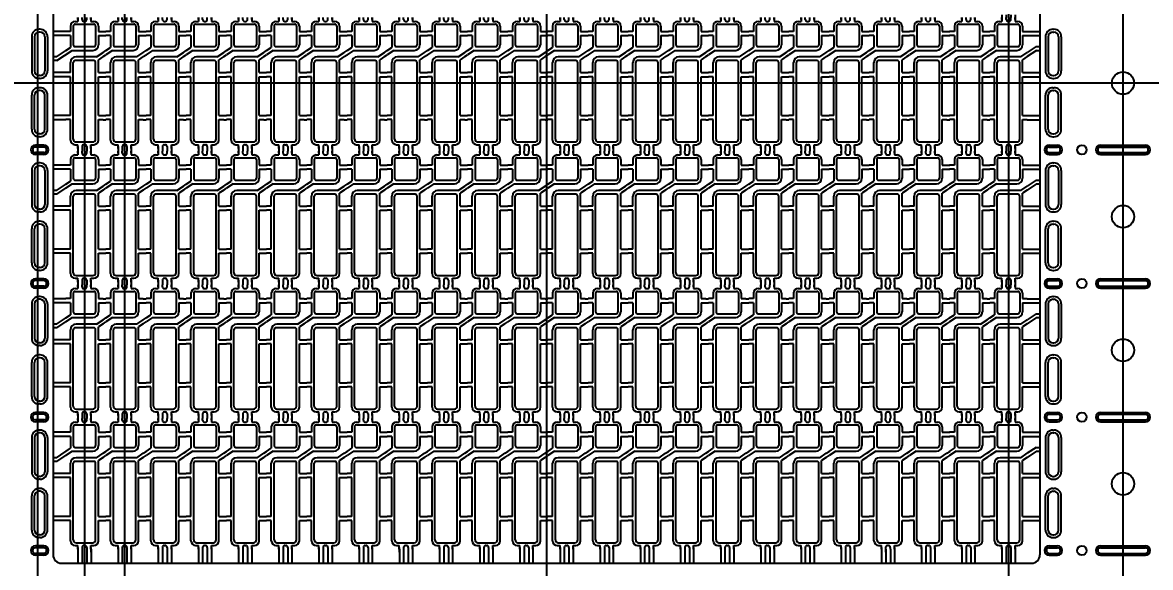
# Model space of a CAD drawing. Header units: millimetres. Extents: x -949 to -637, y 1078 to 1304.
# Drawn here: x -900.5 to -840.2, y 1211.2 to 1240.4 of the extents above; entities that cross this region are included whole.
import ezdxf

# ---------------------------------------------------------------- set-up
doc = ezdxf.new("R2010")
doc.units = ezdxf.units.MM
doc.header["$PDMODE"] = 3
doc.header["$PDSIZE"] = -1
doc.linetypes.add('CENTER', pattern=[10.16, 6.35, -1.27, 1.27, -1.27])
doc.linetypes.add('HIDDEN', pattern=[1.905, 1.27, -0.635])
doc.layers.get('DEFPOINTS').update_dxf_attribs({"color": 10})
for name, color, linetype in [('1', 3, 'Continuous'), ('3', 3, 'Continuous'), ('b etching', 1, 'Continuous'), ('CEN', 8, 'CENTER'), ('DIM', 7, 'Continuous'), ('HID', 1, 'HIDDEN')]:
    doc.layers.add(name, color=color, linetype=linetype)
doc.styles.add('SIMPLEX', font='simplex')
doc.styles.get("Standard").update_dxf_attribs({"font": 'txt.shx', "bigfont": 'chineset.shx'})
doc.dimstyles.new('ISO-25', dxfattribs={"dimtxt": 2.5, "dimasz": 2.5, "dimexe": 1.25, "dimexo": 0.625, "dimtad": 1, "dimtxsty": 'Standard', "dimcen": 2.5, "dimadec": 0, "dimazin": 0, "dimtfac": 1, "dimtmove": 0, "dimatfit": 3, "dimfxl": 1, "dimarcsym": 0})

# ---------------------------------------------------------------- blocks, each defined once
blk = doc.blocks.new('_OPEN30')
at = {"color": 0, "linetype": 'ByBlock'}
for p, q in [((-1, 0.268), (0, 0)), ((0, 0), (-1, -0.268)), ((0, 0), (-1, 0))]:
    blk.add_line(p, q, dxfattribs=at)
blk = doc.blocks.new('*D11')
at = {"layer": 'DEFPOINTS', "color": 0, "transparency": 16777216}
for p in [(-899.724, 1292.825), (-841.649, 1270.144), (-899.724, 1208.444)]:
    blk.add_point(p, dxfattribs=at)
at = {"layer": 'DIM', "color": 0, "lineweight": -2, "transparency": 16777216}
for p, q in [((-899.724, 1209.444), (-899.724, 1293.825)), ((-841.649, 1271.144), (-841.649, 1293.825)), ((-897.724, 1292.825), (-879.615, 1292.825)), ((-843.649, 1292.825), (-861.758, 1292.825))]:
    blk.add_line(p, q, dxfattribs=at)
at = {"layer": 'DIM', "color": 0, "lineweight": -2, "transparency": 16777216, "xscale": 2, "yscale": 2, "zscale": 2, "rotation": 180}
blk.add_blockref('_OPEN30', (-899.724, 1292.825), dxfattribs=at)
at = {"layer": 'DIM', "color": 0, "lineweight": -2, "transparency": 16777216, "xscale": 2, "yscale": 2, "zscale": 2}
blk.add_blockref('_OPEN30', (-841.649, 1292.825), dxfattribs=at)
at = {"layer": 'DIM', "color": 0, "transparency": 16777216, "insert": (-870.686, 1292.825), "char_height": 3, "attachment_point": 5, "style": 'SIMPLEX'}
blk.add_mtext('58,075', dxfattribs=at)
blk = doc.blocks.new('e2')
at = {"layer": 'b etching', "linetype": 'ByBlock'}
for p, q in [((-947.308, 906.131), (-947.308, 905.131)), ((-947.208, 906.231), (-946.208, 906.231)), ((-946.108, 906.131), (-946.108, 905.131)), ((-947.208, 905.031), (-946.208, 905.031)), ((-947.308, 900.081), (-947.308, 904.181)), ((-946.208, 904.281), (-947.208, 904.281)), ((-946.108, 900.081), (-946.108, 904.181)), ((-947.158, 899.931), (-946.258, 899.931))]:
    blk.add_line(p, q, dxfattribs=at)
for centre, radius, start, end in [((-947.208, 906.131), 0.1, 90, 180), ((-946.208, 906.131), 0.1, 360, 90), ((-947.208, 905.131), 0.1, 180, 270), ((-946.208, 905.131), 0.1, 270, 360), ((-947.208, 904.181), 0.1, 90, 180), ((-946.208, 904.181), 0.1, 0, 90), ((-947.158, 900.081), 0.15, 180, 270), ((-946.258, 900.081), 0.15, 270, 0)]:
    blk.add_arc(centre, radius, start, end, dxfattribs=at)
blk = doc.blocks.new('e1')
at = {"layer": '1'}
for p, q in [((-947.058, 906.581), (-947.058, 906.481)), ((-947.058, 906.481), (-947.058, 906.581)), ((-947.058, 906.581), (-947.058, 906.381)), ((-946.358, 906.581), (-946.358, 906.481)), ((-946.358, 906.481), (-946.358, 906.581)), ((-946.358, 906.581), (-946.358, 906.381)), ((-947.458, 906.131), (-947.458, 905.841)), ((-946.358, 906.381), (-946.208, 906.381)), ((-945.958, 906.131), (-945.958, 905.841)), ((-947.458, 905.841), (-947.708, 905.841)), ((-947.458, 905.621), (-947.708, 905.621)), ((-947.458, 905.621), (-947.458, 904.981)), ((-945.958, 905.841), (-945.708, 905.841)), ((-945.958, 905.621), (-945.958, 905.131)), ((-945.958, 905.621), (-945.708, 905.621)), ((-947.358, 904.831), (-946.258, 904.831)), ((-947.458, 903.641), (-947.458, 904.181)), ((-946.058, 904.481), (-947.158, 904.481)), ((-945.958, 903.641), (-945.958, 904.331)), ((-947.458, 903.641), (-947.708, 903.641)), ((-945.958, 903.641), (-945.708, 903.641)), ((-947.458, 903.421), (-947.708, 903.421)), ((-947.458, 901.341), (-947.458, 903.421)), ((-945.958, 901.341), (-945.958, 903.421)), ((-945.958, 903.421), (-945.708, 903.421)), ((-947.458, 901.341), (-947.708, 901.341)), ((-947.458, 901.121), (-947.708, 901.121)), ((-947.458, 900.031), (-947.458, 901.121)), ((-945.958, 901.341), (-945.708, 901.341)), ((-945.958, 900.031), (-945.958, 901.121)), ((-945.958, 901.121), (-945.708, 901.121)), ((-947.058, 899.581), (-947.058, 899.781)), ((-947.058, 899.581), (-947.058, 899.681)), ((-947.058, 899.681), (-947.058, 899.581)), ((-946.358, 899.781), (-946.208, 899.781)), ((-946.358, 899.581), (-946.358, 899.781)), ((-946.358, 899.581), (-946.358, 899.681)), ((-946.358, 899.681), (-946.358, 899.581))]:
    blk.add_line(p, q, dxfattribs=at)
at = {"layer": '1', "linetype": 'ByBlock'}
for p, q in [((-946.833, 906.481), (-946.833, 906.581)), ((-946.583, 906.481), (-946.583, 906.581)), ((-947.208, 906.381), (-947.058, 906.381)), ((-946.733, 906.381), (-946.683, 906.381)), ((-947.708, 904.814), (-947.458, 904.981)), ((-947.358, 904.831), (-947.708, 904.597)), ((-946.058, 904.481), (-945.708, 904.714)), ((-945.708, 904.497), (-945.958, 904.331)), ((-947.208, 899.781), (-947.058, 899.781)), ((-946.833, 899.681), (-946.833, 899.581)), ((-946.733, 899.781), (-946.683, 899.781)), ((-946.583, 899.681), (-946.583, 899.581))]:
    blk.add_line(p, q, dxfattribs=at)
at = {"layer": '1'}
for centre, radius, start, end in [((-947.208, 906.131), 0.25, 90, 180), ((-946.208, 906.131), 0.25, 0, 90), ((-946.258, 905.131), 0.3, 270, 0), ((-947.158, 904.181), 0.3, 90, 180), ((-947.208, 900.031), 0.25, 180, 270), ((-946.208, 900.031), 0.25, 270, 0)]:
    blk.add_arc(centre, radius, start, end, dxfattribs=at)
at = {"layer": '1', "linetype": 'ByBlock'}
for centre, start, end in [((-946.733, 906.481), 180, 270), ((-946.683, 906.481), 270, 0), ((-946.733, 899.681), 90, 180), ((-946.683, 899.681), 0, 90)]:
    blk.add_arc(centre, 0.1, start, end, dxfattribs=at)
blk = doc.blocks.new('TOP')
at = {"layer": '1', "linetype": 'ByBlock'}
for p, q in [((-895.149, 911.326), (-894.999, 911.326)), ((-895.149, 911.106), (-894.999, 911.106)), ((-895.149, 910.2), (-894.999, 910.3)), ((-895.149, 909.983), (-894.999, 910.083)), ((-895.149, 909.126), (-894.999, 909.126)), ((-895.149, 908.906), (-894.999, 908.906)), ((-895.149, 906.826), (-894.999, 906.826)), ((-895.149, 906.606), (-894.999, 906.606)), ((-896.499, 905.066), (-896.499, 904.916)), ((-896.274, 905.066), (-896.274, 904.916)), ((-896.024, 905.066), (-896.024, 904.916)), ((-895.799, 905.066), (-895.799, 904.916))]:
    blk.add_line(p, q, dxfattribs=at)
blk = doc.blocks.new('1')
at = {"layer": '1', "linetype": 'ByBlock'}
for p, q in [((-898.224, 911.326), (-898.899, 911.326)), ((-898.224, 911.106), (-898.899, 911.106)), ((-898.899, 911.106), (-898.899, 909.966)), ((-898.724, 909.966), (-897.974, 910.466)), ((-898.699, 909.766), (-897.874, 910.316)), ((-898.724, 909.966), (-898.899, 909.966)), ((-898.699, 909.766), (-898.899, 909.766)), ((-898.899, 909.766), (-898.899, 909.126)), ((-898.224, 909.126), (-898.899, 909.126)), ((-898.224, 908.906), (-898.899, 908.906)), ((-898.899, 908.906), (-898.899, 906.826)), ((-898.224, 906.826), (-898.899, 906.826)), ((-898.224, 906.606), (-898.899, 906.606)), ((-898.899, 906.606), (-898.899, 904.176)), ((-898.224, 904.176), (-898.899, 904.176))]:
    blk.add_line(p, q, dxfattribs=at)
blk = doc.blocks.new('111')
at = {"layer": '1', "linetype": 'ByBlock'}
for p, q in [((-415.593, 929.351), (-415.593, 930.101)), ((-415.368, 929.351), (-415.368, 930.101)), ((-415.368, 930.101), (-415.118, 930.101)), ((-415.118, 929.351), (-415.118, 930.101)), ((-414.893, 930.101), (-413.443, 930.101)), ((-414.893, 929.351), (-414.893, 930.101))]:
    blk.add_line(p, q, dxfattribs=at)
blk = doc.blocks.new('222')
at = {"layer": '1', "linetype": 'ByBlock'}
for p, q in [((-364.793, 928.391), (-364.118, 928.391)), ((-364.118, 928.391), (-364.118, 927.801)), ((-364.318, 927.801), (-364.793, 927.485)), ((-364.318, 927.801), (-364.118, 927.801)), ((-364.293, 927.601), (-364.793, 927.268)), ((-364.293, 927.601), (-364.118, 927.601)), ((-364.118, 927.601), (-364.118, 926.411)), ((-364.793, 926.411), (-364.118, 926.411)), ((-364.793, 926.191), (-364.118, 926.191)), ((-364.118, 926.191), (-364.118, 924.111)), ((-364.793, 924.111), (-364.118, 924.111)), ((-364.793, 923.891), (-364.118, 923.891)), ((-364.118, 923.891), (-364.118, 921.461)), ((-366.143, 922.351), (-366.143, 922.201)), ((-365.918, 922.351), (-365.918, 922.201)), ((-365.668, 922.351), (-365.668, 922.201)), ((-365.443, 922.351), (-365.443, 922.201)), ((-364.793, 921.461), (-364.118, 921.461))]:
    blk.add_line(p, q, dxfattribs=at)

msp = doc.modelspace()

# ---------------------------------------------------------------- linework, layer by layer
at = {"layer": '1'}
for p, q in [((-899.5986804, 1239.86894821), (-899.6486804, 1239.86894821)), ((-845.3986804, 1239.86894821), (-845.3486804, 1239.86894821)), ((-899.8986804, 1239.61894821), (-899.8986804, 1237.79394821)), ((-899.3486804, 1239.61894821), (-899.3486804, 1237.79394821)), ((-845.6486804, 1239.61894821), (-845.6486804, 1237.79394821)), ((-845.0986804, 1239.61894821), (-845.0986804, 1237.79394821)), ((-899.5986804, 1237.54394821), (-899.6486804, 1237.54394821)), ((-845.3986804, 1237.54394821), (-845.3486804, 1237.54394821)), ((-899.5986804, 1236.74394821), (-899.6486804, 1236.74394821)), ((-845.3986804, 1236.74394821), (-845.3486804, 1236.74394821)), ((-899.8986804, 1234.66894821), (-899.8986804, 1236.49394821)), ((-899.3486804, 1234.66894821), (-899.3486804, 1236.49394821)), ((-845.6486804, 1234.66894821), (-845.6486804, 1236.49394821)), ((-845.0986804, 1234.66894821), (-845.0986804, 1236.49394821)), ((-899.5986804, 1234.41894821), (-899.6486804, 1234.41894821)), ((-845.3986804, 1234.41894821), (-845.3486804, 1234.41894821)), ((-899.3986804, 1233.71894821), (-899.8486804, 1233.71894821)), ((-899.3986804, 1233.71894821), (-899.8486804, 1233.71894821)), ((-845.5986804, 1233.71894821), (-845.1486804, 1233.71894821)), ((-845.5986804, 1233.71894821), (-845.1486804, 1233.71894821)), ((-842.8486804, 1233.71894821), (-840.4486804, 1233.71894821)), ((-841.1486804, 1233.71894821), (-840.4486804, 1233.71894821)), ((-899.3986804, 1233.41894821), (-899.8486804, 1233.41894821)), ((-899.3986804, 1233.41894821), (-899.8486804, 1233.41894821)), ((-845.5986804, 1233.41894821), (-845.1486804, 1233.41894821)), ((-845.5986804, 1233.41894821), (-845.1486804, 1233.41894821)), ((-842.8486804, 1233.41894821), (-840.4486804, 1233.41894821)), ((-841.1486804, 1233.41894821), (-840.4486804, 1233.41894821)), ((-899.5986804, 1232.71894821), (-899.6486804, 1232.71894821)), ((-845.3986804, 1232.71894821), (-845.3486804, 1232.71894821)), ((-899.8986804, 1232.46894821), (-899.8986804, 1230.64394821)), ((-899.3486804, 1232.46894821), (-899.3486804, 1230.64394821)), ((-845.6486804, 1232.46894821), (-845.6486804, 1230.64394821)), ((-845.0986804, 1232.46894821), (-845.0986804, 1230.64394821)), ((-899.5986804, 1230.39394821), (-899.6486804, 1230.39394821)), ((-845.3986804, 1230.39394821), (-845.3486804, 1230.39394821)), ((-899.5986804, 1229.59394821), (-899.6486804, 1229.59394821)), ((-845.3986804, 1229.59394821), (-845.3486804, 1229.59394821)), ((-899.8986804, 1227.51894821), (-899.8986804, 1229.34394821)), ((-899.3486804, 1227.51894821), (-899.3486804, 1229.34394821)), ((-845.6486804, 1227.51894821), (-845.6486804, 1229.34394821)), ((-845.0986804, 1227.51894821), (-845.0986804, 1229.34394821)), ((-899.5986804, 1227.26894821), (-899.6486804, 1227.26894821)), ((-845.3986804, 1227.26894821), (-845.3486804, 1227.26894821)), ((-899.3986804, 1226.56894821), (-899.8486804, 1226.56894821)), ((-899.3986804, 1226.56894821), (-899.8486804, 1226.56894821)), ((-845.5986804, 1226.56894821), (-845.1486804, 1226.56894821)), ((-845.5986804, 1226.56894821), (-845.1486804, 1226.56894821)), ((-842.8486804, 1226.56894821), (-840.4486804, 1226.56894821)), ((-841.1486804, 1226.56894821), (-840.4486804, 1226.56894821)), ((-899.3986804, 1226.26894821), (-899.8486804, 1226.26894821)), ((-899.3986804, 1226.26894821), (-899.8486804, 1226.26894821)), ((-845.5986804, 1226.26894821), (-845.1486804, 1226.26894821)), ((-845.5986804, 1226.26894821), (-845.1486804, 1226.26894821)), ((-842.8486804, 1226.26894821), (-840.4486804, 1226.26894821)), ((-841.1486804, 1226.26894821), (-840.4486804, 1226.26894821)), ((-899.8986804, 1225.31894821), (-899.8986804, 1223.49394821)), ((-899.5986804, 1225.56894821), (-899.6486804, 1225.56894821)), ((-899.3486804, 1225.31894821), (-899.3486804, 1223.49394821)), ((-845.6486804, 1225.31894821), (-845.6486804, 1223.49394821)), ((-845.3986804, 1225.56894821), (-845.3486804, 1225.56894821)), ((-845.0986804, 1225.31894821), (-845.0986804, 1223.49394821)), ((-899.5986804, 1223.24394821), (-899.6486804, 1223.24394821)), ((-845.3986804, 1223.24394821), (-845.3486804, 1223.24394821)), ((-899.5986804, 1222.44394821), (-899.6486804, 1222.44394821)), ((-845.3986804, 1222.44394821), (-845.3486804, 1222.44394821)), ((-899.8986804, 1220.36894821), (-899.8986804, 1222.19394821)), ((-899.3486804, 1220.36894821), (-899.3486804, 1222.19394821)), ((-845.6486804, 1220.36894821), (-845.6486804, 1222.19394821)), ((-845.0986804, 1220.36894821), (-845.0986804, 1222.19394821)), ((-899.5986804, 1220.11894821), (-899.6486804, 1220.11894821)), ((-845.3986804, 1220.11894821), (-845.3486804, 1220.11894821)), ((-899.3986804, 1219.41894821), (-899.8486804, 1219.41894821)), ((-899.3986804, 1219.41894821), (-899.8486804, 1219.41894821)), ((-845.5986804, 1219.41894821), (-845.1486804, 1219.41894821)), ((-845.5986804, 1219.41894821), (-845.1486804, 1219.41894821)), ((-842.8486804, 1219.41894821), (-840.4486804, 1219.41894821)), ((-841.1486804, 1219.41894821), (-840.4486804, 1219.41894821)), ((-899.3986804, 1219.11894821), (-899.8486804, 1219.11894821)), ((-899.3986804, 1219.11894821), (-899.8486804, 1219.11894821)), ((-845.5986804, 1219.11894821), (-845.1486804, 1219.11894821)), ((-845.5986804, 1219.11894821), (-845.1486804, 1219.11894821)), ((-842.8486804, 1219.11894821), (-840.4486804, 1219.11894821)), ((-841.1486804, 1219.11894821), (-840.4486804, 1219.11894821)), ((-899.8986804, 1218.16894821), (-899.8986804, 1216.34394821)), ((-899.5986804, 1218.41894821), (-899.6486804, 1218.41894821)), ((-899.3486804, 1218.16894821), (-899.3486804, 1216.34394821)), ((-845.6486804, 1218.16894821), (-845.6486804, 1216.34394821)), ((-845.3986804, 1218.41894821), (-845.3486804, 1218.41894821)), ((-845.0986804, 1218.16894821), (-845.0986804, 1216.34394821)), ((-899.5986804, 1216.09394821), (-899.6486804, 1216.09394821)), ((-845.3986804, 1216.09394821), (-845.3486804, 1216.09394821)), ((-899.8986804, 1213.21894821), (-899.8986804, 1215.04394821)), ((-899.5986804, 1215.29394821), (-899.6486804, 1215.29394821)), ((-899.3486804, 1213.21894821), (-899.3486804, 1215.04394821)), ((-845.6486804, 1213.21894821), (-845.6486804, 1215.04394821)), ((-845.3986804, 1215.29394821), (-845.3486804, 1215.29394821)), ((-845.0986804, 1213.21894821), (-845.0986804, 1215.04394821)), ((-899.5986804, 1212.96894821), (-899.6486804, 1212.96894821)), ((-845.3986804, 1212.96894821), (-845.3486804, 1212.96894821)), ((-899.3986804, 1212.26894821), (-899.8486804, 1212.26894821)), ((-899.3986804, 1212.26894821), (-899.8486804, 1212.26894821)), ((-899.3986804, 1211.96894821), (-899.8486804, 1211.96894821)), ((-899.3986804, 1211.96894821), (-899.8486804, 1211.96894821)), ((-845.5986804, 1212.26894821), (-845.1486804, 1212.26894821)), ((-845.5986804, 1212.26894821), (-845.1486804, 1212.26894821)), ((-845.5986804, 1211.96894821), (-845.1486804, 1211.96894821)), ((-845.5986804, 1211.96894821), (-845.1486804, 1211.96894821)), ((-842.8486804, 1212.26894821), (-840.4486804, 1212.26894821)), ((-842.8486804, 1211.96894821), (-840.4486804, 1211.96894821)), ((-841.1486804, 1212.26894821), (-840.4486804, 1212.26894821)), ((-841.1486804, 1211.96894821), (-840.4486804, 1211.96894821))]:
    msp.add_line(p, q, dxfattribs=at)
at = {"layer": '1', "linetype": 'ByBlock'}
for p, q in [((-898.2236804, 1218.45394821), (-898.8986804, 1218.45394821)), ((-898.2236804, 1218.23394821), (-898.8986804, 1218.23394821)), ((-898.8986804, 1218.23394821), (-898.8986804, 1217.09394821)), ((-846.7736804, 1218.23394821), (-846.0986804, 1218.23394821)), ((-846.0986804, 1218.23394821), (-846.0986804, 1217.64394821)), ((-898.7236804, 1217.09394821), (-897.9736804, 1217.59394821)), ((-898.6986804, 1216.89394821), (-897.8736804, 1217.44394821)), ((-846.2986804, 1217.64394821), (-846.7736804, 1217.32728155)), ((-846.2736804, 1217.44394821), (-846.7736804, 1217.11061488)), ((-846.2986804, 1217.64394821), (-846.0986804, 1217.64394821)), ((-846.2736804, 1217.44394821), (-846.0986804, 1217.44394821)), ((-846.0986804, 1217.44394821), (-846.0986804, 1216.25394821)), ((-898.7236804, 1217.09394821), (-898.8986804, 1217.09394821)), ((-898.6986804, 1216.89394821), (-898.8986804, 1216.89394821)), ((-898.8986804, 1216.89394821), (-898.8986804, 1216.25394821)), ((-898.2236804, 1216.25394821), (-898.8986804, 1216.25394821)), ((-846.7736804, 1216.25394821), (-846.0986804, 1216.25394821)), ((-898.2236804, 1216.03394821), (-898.8986804, 1216.03394821)), ((-898.8986804, 1216.03394821), (-898.8986804, 1213.95394821)), ((-846.7736804, 1216.03394821), (-846.0986804, 1216.03394821)), ((-846.0986804, 1216.03394821), (-846.0986804, 1213.95394821)), ((-898.2236804, 1213.95394821), (-898.8986804, 1213.95394821)), ((-846.7736804, 1213.95394821), (-846.0986804, 1213.95394821)), ((-898.2236804, 1213.73394821), (-898.8986804, 1213.73394821)), ((-898.8986804, 1213.73394821), (-898.8986804, 1211.89394821)), ((-846.7736804, 1213.73394821), (-846.0986804, 1213.73394821)), ((-846.0986804, 1213.73394821), (-846.0986804, 1211.89394821)), ((-848.1236804, 1212.19394821), (-848.1236804, 1212.04394821)), ((-847.8986804, 1212.19394821), (-847.8986804, 1212.04394821)), ((-847.6486804, 1212.19394821), (-847.6486804, 1212.04394821)), ((-847.4236804, 1212.19394821), (-847.4236804, 1212.04394821)), ((-898.4486804, 1211.44394821), (-897.5736804, 1211.44394821)), ((-847.4236804, 1211.44394821), (-846.5486804, 1211.44394821))]:
    msp.add_line(p, q, dxfattribs=at)
at = {"layer": '1'}
for centre, radius in [((-841.6486804, 1237.14394821), 0.6), ((-843.8486804, 1233.56894821), 0.25), ((-843.8486804, 1233.56894821), 0.25), ((-841.6486804, 1229.99394821), 0.6), ((-843.8486804, 1226.41894821), 0.25), ((-843.8486804, 1226.41894821), 0.25), ((-841.6486804, 1222.84394821), 0.6), ((-843.8486804, 1219.26894821), 0.25), ((-843.8486804, 1219.26894821), 0.25), ((-841.6486804, 1215.69394821), 0.6), ((-843.8486804, 1212.11894821), 0.25), ((-843.8486804, 1212.11894821), 0.25)]:
    msp.add_circle(centre, radius, dxfattribs=at)
for centre, radius, start, end in [((-899.6486804, 1239.61894821), 0.25, 90, 180), ((-899.5986804, 1239.61894821), 0.25, 360, 90), ((-845.3986804, 1239.61894821), 0.25, 90, 180), ((-845.3486804, 1239.61894821), 0.25, 0, 90), ((-899.6486804, 1237.79394821), 0.25, 180, 270), ((-899.5986804, 1237.79394821), 0.25, 270, 360), ((-845.3986804, 1237.79394821), 0.25, 180, 270), ((-845.3486804, 1237.79394821), 0.25, 270, 0), ((-899.6486804, 1236.49394821), 0.25, 90, 180), ((-899.5986804, 1236.49394821), 0.25, 0, 90), ((-845.3986804, 1236.49394821), 0.25, 90, 180), ((-845.3486804, 1236.49394821), 0.25, 360, 90), ((-899.6486804, 1234.66894821), 0.25, 180, 270), ((-899.5986804, 1234.66894821), 0.25, 270, 0), ((-845.3986804, 1234.66894821), 0.25, 180, 270), ((-845.3486804, 1234.66894821), 0.25, 270, 360), ((-899.8486804, 1233.56894821), 0.15, 90, 270), ((-899.8486804, 1233.56894821), 0.15, 90, 270), ((-899.3986804, 1233.56894821), 0.15, 270, 90), ((-899.3986804, 1233.56894821), 0.15, 270, 90), ((-845.5986804, 1233.56894821), 0.15, 90, 270), ((-845.5986804, 1233.56894821), 0.15, 90, 270), ((-845.1486804, 1233.56894821), 0.15, 270, 90), ((-845.1486804, 1233.56894821), 0.15, 270, 90), ((-842.8486804, 1233.56894821), 0.15, 90, 270), ((-842.8486804, 1233.56894821), 0.15, 90, 270), ((-840.4486804, 1233.56894821), 0.15, 270, 90), ((-840.4486804, 1233.56894821), 0.15, 270, 90), ((-899.6486804, 1232.46894821), 0.25, 90, 180), ((-899.5986804, 1232.46894821), 0.25, 360, 90), ((-845.3986804, 1232.46894821), 0.25, 90, 180), ((-845.3486804, 1232.46894821), 0.25, 0, 90), ((-899.6486804, 1230.64394821), 0.25, 180, 270), ((-899.5986804, 1230.64394821), 0.25, 270, 360), ((-845.3986804, 1230.64394821), 0.25, 180, 270), ((-845.3486804, 1230.64394821), 0.25, 270, 0), ((-899.6486804, 1229.34394821), 0.25, 90, 180), ((-899.5986804, 1229.34394821), 0.25, 0, 90), ((-845.3986804, 1229.34394821), 0.25, 90, 180), ((-845.3486804, 1229.34394821), 0.25, 360, 90), ((-899.6486804, 1227.51894821), 0.25, 180, 270), ((-899.5986804, 1227.51894821), 0.25, 270, 0), ((-845.3986804, 1227.51894821), 0.25, 180, 270), ((-845.3486804, 1227.51894821), 0.25, 270, 360), ((-899.8486804, 1226.41894821), 0.15, 90, 270), ((-899.8486804, 1226.41894821), 0.15, 90, 270), ((-899.3986804, 1226.41894821), 0.15, 270, 90), ((-899.3986804, 1226.41894821), 0.15, 270, 90), ((-845.5986804, 1226.41894821), 0.15, 90, 270), ((-845.5986804, 1226.41894821), 0.15, 90, 270), ((-845.1486804, 1226.41894821), 0.15, 270, 90), ((-845.1486804, 1226.41894821), 0.15, 270, 90), ((-842.8486804, 1226.41894821), 0.15, 90, 270), ((-842.8486804, 1226.41894821), 0.15, 90, 270), ((-840.4486804, 1226.41894821), 0.15, 270, 90), ((-840.4486804, 1226.41894821), 0.15, 270, 90), ((-899.6486804, 1225.31894821), 0.25, 90, 180), ((-899.5986804, 1225.31894821), 0.25, 360, 90), ((-845.3986804, 1225.31894821), 0.25, 90, 180), ((-845.3486804, 1225.31894821), 0.25, 0, 90), ((-899.6486804, 1223.49394821), 0.25, 180, 270), ((-899.5986804, 1223.49394821), 0.25, 270, 360), ((-845.3986804, 1223.49394821), 0.25, 180, 270), ((-845.3486804, 1223.49394821), 0.25, 270, 0), ((-899.6486804, 1222.19394821), 0.25, 90, 180), ((-899.5986804, 1222.19394821), 0.25, 0, 90), ((-845.3986804, 1222.19394821), 0.25, 90, 180), ((-845.3486804, 1222.19394821), 0.25, 360, 90), ((-899.6486804, 1220.36894821), 0.25, 180, 270), ((-899.5986804, 1220.36894821), 0.25, 270, 0), ((-845.3986804, 1220.36894821), 0.25, 180, 270), ((-845.3486804, 1220.36894821), 0.25, 270, 360), ((-899.8486804, 1219.26894821), 0.15, 90, 270), ((-899.8486804, 1219.26894821), 0.15, 90, 270), ((-899.3986804, 1219.26894821), 0.15, 270, 90), ((-899.3986804, 1219.26894821), 0.15, 270, 90), ((-845.5986804, 1219.26894821), 0.15, 90, 270), ((-845.5986804, 1219.26894821), 0.15, 90, 270), ((-845.1486804, 1219.26894821), 0.15, 270, 90), ((-845.1486804, 1219.26894821), 0.15, 270, 90), ((-842.8486804, 1219.26894821), 0.15, 90, 270), ((-842.8486804, 1219.26894821), 0.15, 90, 270), ((-840.4486804, 1219.26894821), 0.15, 270, 90), ((-840.4486804, 1219.26894821), 0.15, 270, 90), ((-899.6486804, 1218.16894821), 0.25, 90, 180), ((-899.5986804, 1218.16894821), 0.25, 360, 90), ((-845.3986804, 1218.16894821), 0.25, 90, 180), ((-845.3486804, 1218.16894821), 0.25, 0, 90), ((-899.6486804, 1216.34394821), 0.25, 180, 270), ((-899.5986804, 1216.34394821), 0.25, 270, 360), ((-845.3986804, 1216.34394821), 0.25, 180, 270), ((-845.3486804, 1216.34394821), 0.25, 270, 0), ((-899.6486804, 1215.04394821), 0.25, 90, 180), ((-899.5986804, 1215.04394821), 0.25, 0, 90), ((-845.3986804, 1215.04394821), 0.25, 90, 180), ((-845.3486804, 1215.04394821), 0.25, 360, 90), ((-899.6486804, 1213.21894821), 0.25, 180, 270), ((-899.5986804, 1213.21894821), 0.25, 270, 0), ((-845.3986804, 1213.21894821), 0.25, 180, 270), ((-845.3486804, 1213.21894821), 0.25, 270, 360), ((-899.8486804, 1212.11894821), 0.15, 90, 270), ((-899.8486804, 1212.11894821), 0.15, 90, 270), ((-899.3986804, 1212.11894821), 0.15, 270, 90), ((-899.3986804, 1212.11894821), 0.15, 270, 90), ((-845.5986804, 1212.11894821), 0.15, 90, 270), ((-845.5986804, 1212.11894821), 0.15, 90, 270), ((-845.1486804, 1212.11894821), 0.15, 270, 90), ((-845.1486804, 1212.11894821), 0.15, 270, 90), ((-842.8486804, 1212.11894821), 0.15, 90, 270), ((-842.8486804, 1212.11894821), 0.15, 90, 270), ((-840.4486804, 1212.11894821), 0.15, 270, 90), ((-840.4486804, 1212.11894821), 0.15, 270, 90)]:
    msp.add_arc(centre, radius, start, end, dxfattribs=at)
at = {"layer": '1', "linetype": 'ByBlock'}
for centre, start, end in [((-898.4486804, 1211.89394821), 180, 270), ((-846.5486804, 1211.89394821), 270, 0)]:
    msp.add_arc(centre, 0.45, start, end, dxfattribs=at)
at = {"layer": '3', "linetype": 'ByBlock'}
for p, q in [((-848.1236804, 1212.19394821), (-848.1236804, 1211.44394821)), ((-847.8986804, 1212.19394821), (-847.8986804, 1211.44394821)), ((-847.6486804, 1212.19394821), (-847.6486804, 1211.44394821)), ((-847.4236804, 1212.19394821), (-847.4236804, 1211.44394821)), ((-847.8986804, 1211.44394821), (-847.6486804, 1211.44394821))]:
    msp.add_line(p, q, dxfattribs=at)
at = {"layer": 'CEN', "linetype": 'ByBlock'}
for p, q in [((-847.7736804, 1271.14394821), (-847.7736804, 1204.34394821)), ((-897.2236804, 1270.54394821), (-897.2236804, 1204.34394821)), ((-895.0736804, 1270.54394821), (-895.0736804, 1203.74394821)), ((-841.6486804, 1270.14394821), (-841.6486804, 1204.14394821)), ((-872.4986804, 1269.64394821), (-872.4986804, 1202.64394821)), ((-648.05900889, 1237.14394821), (-914.20864364, 1237.14394821))]:
    msp.add_line(p, q, dxfattribs=at)
at = {"layer": 'HID', "linetype": 'ByBlock'}
for p, q in [((-898.8986804, 1262.39394821), (-898.8986804, 1211.89394821)), ((-846.0986804, 1262.39394821), (-846.0986804, 1211.89394821)), ((-899.5986804, 1240.01894821), (-899.6486804, 1240.01894821)), ((-845.3986804, 1240.01894821), (-845.3486804, 1240.01894821)), ((-900.0486804, 1239.61894821), (-900.0486804, 1237.79394821)), ((-899.1986804, 1239.61894821), (-899.1986804, 1237.79394821)), ((-845.7986804, 1239.61894821), (-845.7986804, 1237.79394821)), ((-844.9486804, 1239.61894821), (-844.9486804, 1237.79394821)), ((-899.5986804, 1237.39394821), (-899.6486804, 1237.39394821)), ((-845.3986804, 1237.39394821), (-845.3486804, 1237.39394821)), ((-899.5986804, 1236.89394821), (-899.6486804, 1236.89394821)), ((-845.3986804, 1236.89394821), (-845.3486804, 1236.89394821)), ((-900.0486804, 1234.66894821), (-900.0486804, 1236.49394821)), ((-899.1986804, 1234.66894821), (-899.1986804, 1236.49394821)), ((-845.7986804, 1234.66894821), (-845.7986804, 1236.49394821)), ((-844.9486804, 1234.66894821), (-844.9486804, 1236.49394821)), ((-899.3986804, 1233.81894821), (-899.8486804, 1233.81894821)), ((-899.5986804, 1234.26894821), (-899.6486804, 1234.26894821)), ((-845.5986804, 1233.81894821), (-845.1486804, 1233.81894821)), ((-845.3986804, 1234.26894821), (-845.3486804, 1234.26894821)), ((-842.8486804, 1233.81894821), (-840.4486804, 1233.81894821)), ((-899.3986804, 1233.31894821), (-899.8486804, 1233.31894821)), ((-845.5986804, 1233.31894821), (-845.1486804, 1233.31894821)), ((-842.8486804, 1233.31894821), (-840.4486804, 1233.31894821)), ((-899.5986804, 1232.86894821), (-899.6486804, 1232.86894821)), ((-845.3986804, 1232.86894821), (-845.3486804, 1232.86894821)), ((-900.0486804, 1232.46894821), (-900.0486804, 1230.64394821)), ((-899.1986804, 1232.46894821), (-899.1986804, 1230.64394821)), ((-845.7986804, 1232.46894821), (-845.7986804, 1230.64394821)), ((-844.9486804, 1232.46894821), (-844.9486804, 1230.64394821)), ((-899.5986804, 1230.24394821), (-899.6486804, 1230.24394821)), ((-845.3986804, 1230.24394821), (-845.3486804, 1230.24394821)), ((-899.5986804, 1229.74394821), (-899.6486804, 1229.74394821)), ((-845.3986804, 1229.74394821), (-845.3486804, 1229.74394821)), ((-900.0486804, 1227.51894821), (-900.0486804, 1229.34394821)), ((-899.1986804, 1227.51894821), (-899.1986804, 1229.34394821)), ((-845.7986804, 1227.51894821), (-845.7986804, 1229.34394821)), ((-844.9486804, 1227.51894821), (-844.9486804, 1229.34394821)), ((-899.5986804, 1227.11894821), (-899.6486804, 1227.11894821)), ((-845.3986804, 1227.11894821), (-845.3486804, 1227.11894821)), ((-899.3986804, 1226.66894821), (-899.8486804, 1226.66894821)), ((-845.5986804, 1226.66894821), (-845.1486804, 1226.66894821)), ((-842.8486804, 1226.66894821), (-840.4486804, 1226.66894821)), ((-899.3986804, 1226.16894821), (-899.8486804, 1226.16894821)), ((-845.5986804, 1226.16894821), (-845.1486804, 1226.16894821)), ((-842.8486804, 1226.16894821), (-840.4486804, 1226.16894821)), ((-900.0486804, 1225.31894821), (-900.0486804, 1223.49394821)), ((-899.5986804, 1225.71894821), (-899.6486804, 1225.71894821)), ((-899.1986804, 1225.31894821), (-899.1986804, 1223.49394821)), ((-845.7986804, 1225.31894821), (-845.7986804, 1223.49394821)), ((-845.3986804, 1225.71894821), (-845.3486804, 1225.71894821)), ((-844.9486804, 1225.31894821), (-844.9486804, 1223.49394821)), ((-899.5986804, 1223.09394821), (-899.6486804, 1223.09394821)), ((-845.3986804, 1223.09394821), (-845.3486804, 1223.09394821)), ((-899.5986804, 1222.59394821), (-899.6486804, 1222.59394821)), ((-845.3986804, 1222.59394821), (-845.3486804, 1222.59394821)), ((-900.0486804, 1220.36894821), (-900.0486804, 1222.19394821)), ((-899.1986804, 1220.36894821), (-899.1986804, 1222.19394821)), ((-845.7986804, 1220.36894821), (-845.7986804, 1222.19394821)), ((-844.9486804, 1220.36894821), (-844.9486804, 1222.19394821)), ((-899.5986804, 1219.96894821), (-899.6486804, 1219.96894821)), ((-845.3986804, 1219.96894821), (-845.3486804, 1219.96894821)), ((-899.3986804, 1219.51894821), (-899.8486804, 1219.51894821)), ((-845.5986804, 1219.51894821), (-845.1486804, 1219.51894821)), ((-842.8486804, 1219.51894821), (-840.4486804, 1219.51894821)), ((-899.3986804, 1219.01894821), (-899.8486804, 1219.01894821)), ((-845.5986804, 1219.01894821), (-845.1486804, 1219.01894821)), ((-842.8486804, 1219.01894821), (-840.4486804, 1219.01894821)), ((-900.0486804, 1218.16894821), (-900.0486804, 1216.34394821)), ((-899.5986804, 1218.56894821), (-899.6486804, 1218.56894821)), ((-899.1986804, 1218.16894821), (-899.1986804, 1216.34394821)), ((-845.7986804, 1218.16894821), (-845.7986804, 1216.34394821)), ((-845.3986804, 1218.56894821), (-845.3486804, 1218.56894821)), ((-844.9486804, 1218.16894821), (-844.9486804, 1216.34394821)), ((-899.5986804, 1215.94394821), (-899.6486804, 1215.94394821)), ((-845.3986804, 1215.94394821), (-845.3486804, 1215.94394821)), ((-900.0486804, 1213.21894821), (-900.0486804, 1215.04394821)), ((-899.5986804, 1215.44394821), (-899.6486804, 1215.44394821)), ((-899.1986804, 1213.21894821), (-899.1986804, 1215.04394821)), ((-845.7986804, 1213.21894821), (-845.7986804, 1215.04394821)), ((-845.3986804, 1215.44394821), (-845.3486804, 1215.44394821)), ((-844.9486804, 1213.21894821), (-844.9486804, 1215.04394821)), ((-899.5986804, 1212.81894821), (-899.6486804, 1212.81894821)), ((-845.3986804, 1212.81894821), (-845.3486804, 1212.81894821)), ((-899.3986804, 1212.36894821), (-899.8486804, 1212.36894821)), ((-845.5986804, 1212.36894821), (-845.1486804, 1212.36894821)), ((-842.8486804, 1212.36894821), (-840.4486804, 1212.36894821)), ((-899.3986804, 1211.86894821), (-899.8486804, 1211.86894821)), ((-898.4486804, 1211.44394821), (-846.5486804, 1211.44394821)), ((-845.5986804, 1211.86894821), (-845.1486804, 1211.86894821)), ((-842.8486804, 1211.86894821), (-840.4486804, 1211.86894821))]:
    msp.add_line(p, q, dxfattribs=at)
for centre, radius, start, end in [((-899.6486804, 1239.61894821), 0.4, 90, 180), ((-899.5986804, 1239.61894821), 0.4, 360, 90), ((-845.3986804, 1239.61894821), 0.4, 90, 180), ((-845.3486804, 1239.61894821), 0.4, 0, 90), ((-899.6486804, 1237.79394821), 0.4, 180, 270), ((-899.5986804, 1237.79394821), 0.4, 270, 360), ((-845.3986804, 1237.79394821), 0.4, 180, 270), ((-845.3486804, 1237.79394821), 0.4, 270, 0), ((-899.6486804, 1236.49394821), 0.4, 90, 180), ((-899.5986804, 1236.49394821), 0.4, 0, 90), ((-845.3986804, 1236.49394821), 0.4, 90, 180), ((-845.3486804, 1236.49394821), 0.4, 360, 90), ((-899.6486804, 1234.66894821), 0.4, 180, 270), ((-899.5986804, 1234.66894821), 0.4, 270, 0), ((-845.3986804, 1234.66894821), 0.4, 180, 270), ((-845.3486804, 1234.66894821), 0.4, 270, 360), ((-899.8486804, 1233.56894821), 0.25, 90, 270), ((-899.3986804, 1233.56894821), 0.25, 270, 90), ((-845.5986804, 1233.56894821), 0.25, 90, 270), ((-845.1486804, 1233.56894821), 0.25, 270, 90), ((-842.8486804, 1233.56894821), 0.25, 90, 270), ((-840.4486804, 1233.56894821), 0.25, 270, 90), ((-899.6486804, 1232.46894821), 0.4, 90, 180), ((-899.5986804, 1232.46894821), 0.4, 360, 90), ((-845.3986804, 1232.46894821), 0.4, 90, 180), ((-845.3486804, 1232.46894821), 0.4, 0, 90), ((-899.6486804, 1230.64394821), 0.4, 180, 270), ((-899.5986804, 1230.64394821), 0.4, 270, 360), ((-845.3986804, 1230.64394821), 0.4, 180, 270), ((-845.3486804, 1230.64394821), 0.4, 270, 0), ((-899.6486804, 1229.34394821), 0.4, 90, 180), ((-899.5986804, 1229.34394821), 0.4, 0, 90), ((-845.3986804, 1229.34394821), 0.4, 90, 180), ((-845.3486804, 1229.34394821), 0.4, 360, 90), ((-899.6486804, 1227.51894821), 0.4, 180, 270), ((-899.5986804, 1227.51894821), 0.4, 270, 0), ((-845.3986804, 1227.51894821), 0.4, 180, 270), ((-845.3486804, 1227.51894821), 0.4, 270, 360), ((-899.8486804, 1226.41894821), 0.25, 90, 270), ((-899.3986804, 1226.41894821), 0.25, 270, 90), ((-845.5986804, 1226.41894821), 0.25, 90, 270), ((-845.1486804, 1226.41894821), 0.25, 270, 90), ((-842.8486804, 1226.41894821), 0.25, 90, 270), ((-840.4486804, 1226.41894821), 0.25, 270, 90), ((-899.6486804, 1225.31894821), 0.4, 90, 180), ((-899.5986804, 1225.31894821), 0.4, 360, 90), ((-845.3986804, 1225.31894821), 0.4, 90, 180), ((-845.3486804, 1225.31894821), 0.4, 0, 90), ((-899.6486804, 1223.49394821), 0.4, 180, 270), ((-899.5986804, 1223.49394821), 0.4, 270, 360), ((-845.3986804, 1223.49394821), 0.4, 180, 270), ((-845.3486804, 1223.49394821), 0.4, 270, 0), ((-899.6486804, 1222.19394821), 0.4, 90, 180), ((-899.5986804, 1222.19394821), 0.4, 0, 90), ((-845.3986804, 1222.19394821), 0.4, 90, 180), ((-845.3486804, 1222.19394821), 0.4, 360, 90), ((-899.6486804, 1220.36894821), 0.4, 180, 270), ((-899.5986804, 1220.36894821), 0.4, 270, 0), ((-845.3986804, 1220.36894821), 0.4, 180, 270), ((-845.3486804, 1220.36894821), 0.4, 270, 360), ((-899.8486804, 1219.26894821), 0.25, 90, 270), ((-899.3986804, 1219.26894821), 0.25, 270, 90), ((-845.5986804, 1219.26894821), 0.25, 90, 270), ((-845.1486804, 1219.26894821), 0.25, 270, 90), ((-842.8486804, 1219.26894821), 0.25, 90, 270), ((-840.4486804, 1219.26894821), 0.25, 270, 90), ((-899.6486804, 1218.16894821), 0.4, 90, 180), ((-899.5986804, 1218.16894821), 0.4, 360, 90), ((-845.3986804, 1218.16894821), 0.4, 90, 180), ((-845.3486804, 1218.16894821), 0.4, 0, 90), ((-899.6486804, 1216.34394821), 0.4, 180, 270), ((-899.5986804, 1216.34394821), 0.4, 270, 360), ((-845.3986804, 1216.34394821), 0.4, 180, 270), ((-845.3486804, 1216.34394821), 0.4, 270, 0), ((-899.6486804, 1215.04394821), 0.4, 90, 180), ((-899.5986804, 1215.04394821), 0.4, 0, 90), ((-845.3986804, 1215.04394821), 0.4, 90, 180), ((-845.3486804, 1215.04394821), 0.4, 360, 90), ((-899.6486804, 1213.21894821), 0.4, 180, 270), ((-899.5986804, 1213.21894821), 0.4, 270, 0), ((-845.3986804, 1213.21894821), 0.4, 180, 270), ((-845.3486804, 1213.21894821), 0.4, 270, 360), ((-899.8486804, 1212.11894821), 0.25, 90, 270), ((-899.3986804, 1212.11894821), 0.25, 270, 90), ((-845.5986804, 1212.11894821), 0.25, 90, 270), ((-845.1486804, 1212.11894821), 0.25, 270, 90), ((-842.8486804, 1212.11894821), 0.25, 90, 270), ((-840.4486804, 1212.11894821), 0.25, 270, 90), ((-898.4486804, 1211.89394821), 0.45, 180, 270), ((-846.5486804, 1211.89394821), 0.45, 270, 0)]:
    msp.add_arc(centre, radius, start, end, dxfattribs=at)

# ---------------------------------------------------------------- block references
at = {"linetype": 'ByBlock'}
for name, p in [('1', (0, 335.72754633)), ('222', (-481.98056474, 318.44258644)), ('e1', (49.48386592, 334.06326061)), ('e1', (51.63386592, 334.06326061)), ('e1', (53.78386592, 334.06326061)), ('e1', (55.93386592, 334.06326061)), ('e1', (58.08386592, 334.06326061)), ('e1', (60.23386592, 334.06326061)), ('e1', (62.38386592, 334.06326061)), ('e1', (64.53386592, 334.06326061)), ('e1', (66.68386592, 334.06326061)), ('e1', (68.83386592, 334.06326061)), ('e1', (70.98386592, 334.06326061)), ('e1', (73.13386592, 334.06326061)), ('e1', (75.28386592, 334.06326061)), ('e1', (77.43386592, 334.06326061)), ('e1', (79.58386592, 334.06326061)), ('e1', (81.73386592, 334.06326061)), ('e1', (83.88386592, 334.06326061)), ('e1', (86.03386592, 334.06326061)), ('e1', (88.18386592, 334.06326061)), ('e1', (90.33386592, 334.06326061)), ('e1', (92.48386592, 334.06326061)), ('e1', (94.63386592, 334.06326061)), ('e1', (96.78386592, 334.06326061)), ('e1', (98.93386592, 334.06326061)), ('1', (0, 328.57754633)), ('e2', (49.48386592, 334.06326061)), ('TOP', (-1.075, 328.57754633)), ('TOP', (-1.075, 328.57754633)), ('e2', (51.63386592, 334.06326061)), ('TOP', (1.075, 328.57754633)), ('e2', (53.78386592, 334.06326061)), ('TOP', (3.225, 328.57754633)), ('e2', (55.93386592, 334.06326061)), ('TOP', (5.375, 328.57754633)), ('e2', (58.08386592, 334.06326061)), ('TOP', (7.525, 328.57754633)), ('e2', (60.23386592, 334.06326061)), ('TOP', (9.675, 328.57754633)), ('e2', (62.38386592, 334.06326061)), ('TOP', (11.825, 328.57754633)), ('e2', (64.53386592, 334.06326061)), ('TOP', (13.975, 328.57754633)), ('e2', (66.68386592, 334.06326061)), ('TOP', (16.125, 328.57754633)), ('e2', (68.83386592, 334.06326061)), ('TOP', (18.275, 328.57754633)), ('e2', (70.98386592, 334.06326061)), ('TOP', (20.425, 328.57754633)), ('e2', (73.13386592, 334.06326061)), ('TOP', (22.575, 328.57754633)), ('e2', (75.28386592, 334.06326061)), ('TOP', (24.725, 328.57754633)), ('e2', (77.43386592, 334.06326061)), ('TOP', (26.875, 328.57754633)), ('e2', (79.58386592, 334.06326061)), ('TOP', (29.025, 328.57754633)), ('e2', (81.73386592, 334.06326061)), ('TOP', (31.175, 328.57754633)), ('e2', (83.88386592, 334.06326061)), ('TOP', (33.325, 328.57754633)), ('e2', (86.03386592, 334.06326061)), ('TOP', (35.475, 328.57754633)), ('e2', (88.18386592, 334.06326061)), ('TOP', (37.625, 328.57754633)), ('e2', (90.33386592, 334.06326061)), ('TOP', (39.775, 328.57754633)), ('e2', (92.48386592, 334.06326061)), ('TOP', (41.925, 328.57754633)), ('e2', (94.63386592, 334.06326061)), ('TOP', (44.075, 328.57754633)), ('e2', (96.78386592, 334.06326061)), ('TOP', (46.225, 328.57754633)), ('e2', (98.93386592, 334.06326061)), ('222', (-481.98056474, 311.29258644)), ('e1', (49.48386592, 326.91326061)), ('e2', (49.48386592, 326.91326061)), ('e1', (51.63386592, 326.91326061)), ('e2', (51.63386592, 326.91326061)), ('e1', (53.78386592, 326.91326061)), ('e2', (53.78386592, 326.91326061)), ('e1', (55.93386592, 326.91326061)), ('e2', (55.93386592, 326.91326061)), ('e1', (58.08386592, 326.91326061)), ('e2', (58.08386592, 326.91326061)), ('e1', (60.23386592, 326.91326061)), ('e2', (60.23386592, 326.91326061)), ('e1', (62.38386592, 326.91326061)), ('e2', (62.38386592, 326.91326061)), ('e1', (64.53386592, 326.91326061)), ('e2', (64.53386592, 326.91326061)), ('e1', (66.68386592, 326.91326061)), ('e2', (66.68386592, 326.91326061)), ('e1', (68.83386592, 326.91326061)), ('e2', (68.83386592, 326.91326061)), ('e1', (70.98386592, 326.91326061)), ('e2', (70.98386592, 326.91326061)), ('e1', (73.13386592, 326.91326061)), ('e2', (73.13386592, 326.91326061)), ('e1', (75.28386592, 326.91326061)), ('e2', (75.28386592, 326.91326061)), ('e1', (77.43386592, 326.91326061)), ('e2', (77.43386592, 326.91326061)), ('e1', (79.58386592, 326.91326061)), ('e2', (79.58386592, 326.91326061)), ('e1', (81.73386592, 326.91326061)), ('e2', (81.73386592, 326.91326061)), ('e1', (83.88386592, 326.91326061)), ('e2', (83.88386592, 326.91326061)), ('e1', (86.03386592, 326.91326061)), ('e2', (86.03386592, 326.91326061)), ('e1', (88.18386592, 326.91326061)), ('e2', (88.18386592, 326.91326061)), ('e1', (90.33386592, 326.91326061)), ('e2', (90.33386592, 326.91326061)), ('e1', (92.48386592, 326.91326061)), ('e2', (92.48386592, 326.91326061)), ('e1', (94.63386592, 326.91326061)), ('e2', (94.63386592, 326.91326061)), ('e1', (96.78386592, 326.91326061)), ('e2', (96.78386592, 326.91326061)), ('e1', (98.93386592, 326.91326061)), ('e2', (98.93386592, 326.91326061)), ('1', (0, 321.42754633)), ('TOP', (-1.075, 321.42754633)), ('TOP', (-1.075, 321.42754633)), ('TOP', (1.075, 321.42754633)), ('TOP', (3.225, 321.42754633)), ('TOP', (5.375, 321.42754633)), ('TOP', (7.525, 321.42754633)), ('TOP', (9.675, 321.42754633)), ('TOP', (11.825, 321.42754633)), ('TOP', (13.975, 321.42754633)), ('TOP', (16.125, 321.42754633)), ('TOP', (18.275, 321.42754633)), ('TOP', (20.425, 321.42754633)), ('TOP', (22.575, 321.42754633)), ('TOP', (24.725, 321.42754633)), ('TOP', (26.875, 321.42754633)), ('TOP', (29.025, 321.42754633)), ('TOP', (31.175, 321.42754633)), ('TOP', (33.325, 321.42754633)), ('TOP', (35.475, 321.42754633)), ('TOP', (37.625, 321.42754633)), ('TOP', (39.775, 321.42754633)), ('TOP', (41.925, 321.42754633)), ('TOP', (44.075, 321.42754633)), ('TOP', (46.225, 321.42754633)), ('222', (-481.98056474, 304.14258644)), ('e1', (49.48386592, 319.76326061)), ('e2', (49.48386592, 319.76326061)), ('e1', (51.63386592, 319.76326061)), ('e2', (51.63386592, 319.76326061)), ('e1', (53.78386592, 319.76326061)), ('e2', (53.78386592, 319.76326061)), ('e1', (55.93386592, 319.76326061)), ('e2', (55.93386592, 319.76326061)), ('e1', (58.08386592, 319.76326061)), ('e2', (58.08386592, 319.76326061)), ('e1', (60.23386592, 319.76326061)), ('e2', (60.23386592, 319.76326061)), ('e1', (62.38386592, 319.76326061)), ('e2', (62.38386592, 319.76326061)), ('e1', (64.53386592, 319.76326061)), ('e2', (64.53386592, 319.76326061)), ('e1', (66.68386592, 319.76326061)), ('e2', (66.68386592, 319.76326061)), ('e1', (68.83386592, 319.76326061)), ('e2', (68.83386592, 319.76326061)), ('e1', (70.98386592, 319.76326061)), ('e2', (70.98386592, 319.76326061)), ('e1', (73.13386592, 319.76326061)), ('e2', (73.13386592, 319.76326061)), ('e1', (75.28386592, 319.76326061)), ('e2', (75.28386592, 319.76326061)), ('e1', (77.43386592, 319.76326061)), ('e2', (77.43386592, 319.76326061)), ('e1', (79.58386592, 319.76326061)), ('e2', (79.58386592, 319.76326061)), ('e1', (81.73386592, 319.76326061)), ('e2', (81.73386592, 319.76326061)), ('e1', (83.88386592, 319.76326061)), ('e2', (83.88386592, 319.76326061)), ('e1', (86.03386592, 319.76326061)), ('e2', (86.03386592, 319.76326061)), ('e1', (88.18386592, 319.76326061)), ('e2', (88.18386592, 319.76326061)), ('e1', (90.33386592, 319.76326061)), ('e2', (90.33386592, 319.76326061)), ('e1', (92.48386592, 319.76326061)), ('e2', (92.48386592, 319.76326061)), ('e1', (94.63386592, 319.76326061)), ('e2', (94.63386592, 319.76326061)), ('e1', (96.78386592, 319.76326061)), ('e2', (96.78386592, 319.76326061)), ('e1', (98.93386592, 319.76326061)), ('e2', (98.93386592, 319.76326061)), ('1', (0, 314.27754633)), ('TOP', (-1.075, 314.27754633)), ('TOP', (-1.075, 314.27754633)), ('TOP', (1.075, 314.27754633)), ('TOP', (3.225, 314.27754633)), ('TOP', (5.375, 314.27754633)), ('TOP', (7.525, 314.27754633)), ('TOP', (9.675, 314.27754633)), ('TOP', (11.825, 314.27754633)), ('TOP', (13.975, 314.27754633)), ('TOP', (16.125, 314.27754633)), ('TOP', (18.275, 314.27754633)), ('TOP', (20.425, 314.27754633)), ('TOP', (22.575, 314.27754633)), ('TOP', (24.725, 314.27754633)), ('TOP', (26.875, 314.27754633)), ('TOP', (29.025, 314.27754633)), ('TOP', (31.175, 314.27754633)), ('TOP', (33.325, 314.27754633)), ('TOP', (35.475, 314.27754633)), ('TOP', (37.625, 314.27754633)), ('TOP', (39.775, 314.27754633)), ('TOP', (41.925, 314.27754633)), ('TOP', (44.075, 314.27754633)), ('TOP', (46.225, 314.27754633)), ('222', (-481.98056474, 296.99258644)), ('e1', (49.48386592, 312.61326061)), ('e2', (49.48386592, 312.61326061)), ('e1', (51.63386592, 312.61326061)), ('e2', (51.63386592, 312.61326061)), ('e1', (53.78386592, 312.61326061)), ('e2', (53.78386592, 312.61326061)), ('e1', (55.93386592, 312.61326061)), ('e2', (55.93386592, 312.61326061)), ('e1', (58.08386592, 312.61326061)), ('e2', (58.08386592, 312.61326061)), ('e1', (60.23386592, 312.61326061)), ('e2', (60.23386592, 312.61326061)), ('e1', (62.38386592, 312.61326061)), ('e2', (62.38386592, 312.61326061)), ('e1', (64.53386592, 312.61326061)), ('e2', (64.53386592, 312.61326061)), ('e1', (66.68386592, 312.61326061)), ('e2', (66.68386592, 312.61326061)), ('e1', (68.83386592, 312.61326061)), ('e2', (68.83386592, 312.61326061)), ('e1', (70.98386592, 312.61326061)), ('e2', (70.98386592, 312.61326061)), ('e1', (73.13386592, 312.61326061)), ('e2', (73.13386592, 312.61326061)), ('e1', (75.28386592, 312.61326061)), ('e2', (75.28386592, 312.61326061)), ('e1', (77.43386592, 312.61326061)), ('e2', (77.43386592, 312.61326061)), ('e1', (79.58386592, 312.61326061)), ('e2', (79.58386592, 312.61326061)), ('e1', (81.73386592, 312.61326061)), ('e2', (81.73386592, 312.61326061)), ('e1', (83.88386592, 312.61326061)), ('e2', (83.88386592, 312.61326061)), ('e1', (86.03386592, 312.61326061)), ('e2', (86.03386592, 312.61326061)), ('e1', (88.18386592, 312.61326061)), ('e2', (88.18386592, 312.61326061)), ('e1', (90.33386592, 312.61326061)), ('e2', (90.33386592, 312.61326061)), ('e1', (92.48386592, 312.61326061)), ('e2', (92.48386592, 312.61326061)), ('e1', (94.63386592, 312.61326061)), ('e2', (94.63386592, 312.61326061)), ('e1', (96.78386592, 312.61326061)), ('e2', (96.78386592, 312.61326061)), ('e1', (98.93386592, 312.61326061)), ('e2', (98.93386592, 312.61326061)), ('TOP', (-1.075, 307.12754633)), ('TOP', (-1.075, 307.12754633)), ('TOP', (1.075, 307.12754633)), ('TOP', (3.225, 307.12754633)), ('TOP', (5.375, 307.12754633)), ('TOP', (7.525, 307.12754633)), ('TOP', (9.675, 307.12754633)), ('TOP', (11.825, 307.12754633)), ('TOP', (13.975, 307.12754633)), ('TOP', (16.125, 307.12754633)), ('TOP', (18.275, 307.12754633)), ('TOP', (20.425, 307.12754633)), ('TOP', (22.575, 307.12754633)), ('TOP', (24.725, 307.12754633)), ('TOP', (26.875, 307.12754633)), ('TOP', (29.025, 307.12754633)), ('TOP', (31.175, 307.12754633)), ('TOP', (33.325, 307.12754633)), ('TOP', (35.475, 307.12754633)), ('TOP', (37.625, 307.12754633)), ('TOP', (39.775, 307.12754633)), ('TOP', (41.925, 307.12754633)), ('TOP', (44.075, 307.12754633)), ('TOP', (46.225, 307.12754633))]:
    msp.add_blockref(name, p, dxfattribs=at)
at = {"linetype": 'ByBlock', "xscale": -1, "rotation": 180}
for p in [(-481.98056474, 2141.54530999), (-479.83056474, 2141.54530999), (-477.68056474, 2141.54530999), (-475.53056474, 2141.54530999), (-473.38056474, 2141.54530999), (-471.23056474, 2141.54530999), (-469.08056474, 2141.54530999), (-466.93056474, 2141.54530999), (-464.78056474, 2141.54530999), (-462.63056474, 2141.54530999), (-460.48056474, 2141.54530999), (-458.33056474, 2141.54530999), (-456.18056474, 2141.54530999), (-454.03056474, 2141.54530999), (-451.88056474, 2141.54530999), (-449.73056474, 2141.54530999), (-447.58056474, 2141.54530999), (-445.43056474, 2141.54530999), (-443.28056474, 2141.54530999), (-441.13056474, 2141.54530999), (-438.98056474, 2141.54530999), (-436.83056474, 2141.54530999), (-434.68056474, 2141.54530999)]:
    msp.add_blockref('111', p, dxfattribs=at)

# ---------------------------------------------------------------- dimensions: what is measured, and where the dimension line sits
at = {"layer": 'DIM'}
dim = msp.add_linear_dim(base=(-899.7236803994, 1292.8245192535), p1=(-841.6486803994, 1270.1439482137), p2=(-899.7236803994, 1208.4439482137), dimstyle='ISO-25', override={"dimtxt": 3, "dimasz": 2, "dimexe": 1, "dimexo": 1, "dimgap": 1.5, "dimtad": 0, "dimdec": 8, "dimtxsty": 'SIMPLEX', "dimblk1": 'OPEN30', "dimblk2": 'OPEN30', "dimsah": 1, "dimtp": 0.05, "dimtm": 0.05, "dimtfac": 0.5, "dimtdec": 8}, dxfattribs=at)
dim.commit()
dim.dimension.update_dxf_attribs({"geometry": '*D11', "text_midpoint": (-870.6861803994, 1292.8245192535)})

doc.saveas('drawing.dxf')
